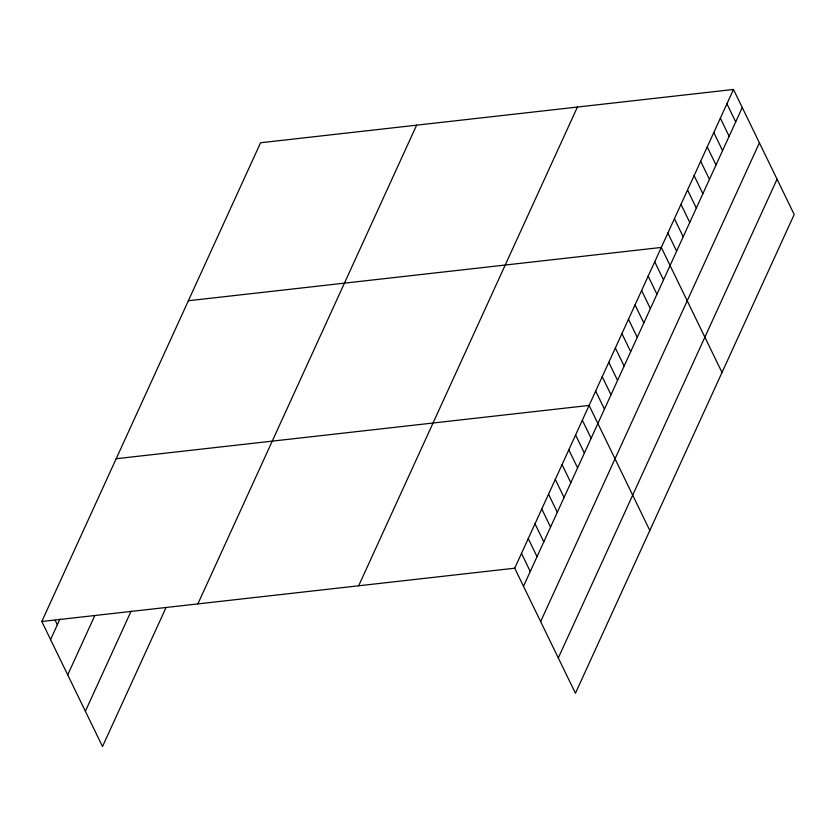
<?xml version="1.0" encoding="UTF-8"?>
<svg xmlns="http://www.w3.org/2000/svg" width="836" height="836" viewBox="0 0 836 836"><rect width="100%" height="100%" fill="white"/><g stroke="black" fill="none" stroke-linecap="round" stroke-linejoin="round"><path stroke-width="1.25" d="M165.977 607.678L102.514 746.538L41.8 621.493L260.56 142.757L733.485 89.462L794.2 214.507L575.44 693.243L514.725 568.198L733.485 89.462M50.578 639.571L59.941 619.089M67.716 674.871L94.761 615.683M85.376 711.237L131.147 611.074M197.871 603.905L416.621 125.17M358.665 585.785L577.415 107.05M523.503 586.276L742.263 107.541M540.641 621.576L759.401 142.841M558.302 657.942L777.062 179.207M188.361 300.741L661.297 247.446L722.011 372.49M116.173 458.724L589.098 405.429L649.823 530.473M41.8 621.493L514.725 568.198M726.923 103.821L735.701 121.899M720.36 118.179L729.138 136.268M713.798 132.548L722.576 150.626M707.235 146.906L716.013 164.985M700.672 161.275L709.45 179.353M694.11 175.633L702.888 193.712M687.547 189.991L696.325 208.07M680.985 204.36L689.763 222.439M674.422 218.719L683.2 236.797M667.86 233.077L676.637 251.166M654.734 261.804L663.512 279.882M648.172 276.162L656.95 294.251M641.599 290.531L650.387 308.609M635.036 304.889L643.824 322.968M628.473 319.248L637.262 337.336M621.911 333.616L630.699 351.695M615.348 347.975L624.137 366.053M608.786 362.343L617.574 380.422M602.223 376.702L611.011 394.78M595.66 391.06L604.449 409.138M582.337 420.226L591.125 438.304M575.576 435.023L584.364 453.102M568.814 449.82L577.592 467.899M562.053 464.617L570.831 482.696M555.292 479.415L564.07 497.493M548.531 494.212L557.309 512.29M541.77 509.009L550.548 527.088M535.009 523.806L543.787 541.885M528.247 538.603L537.025 556.682M521.486 553.401L530.264 571.479M55.145 620.26L57.339 624.774"/></g></svg>
